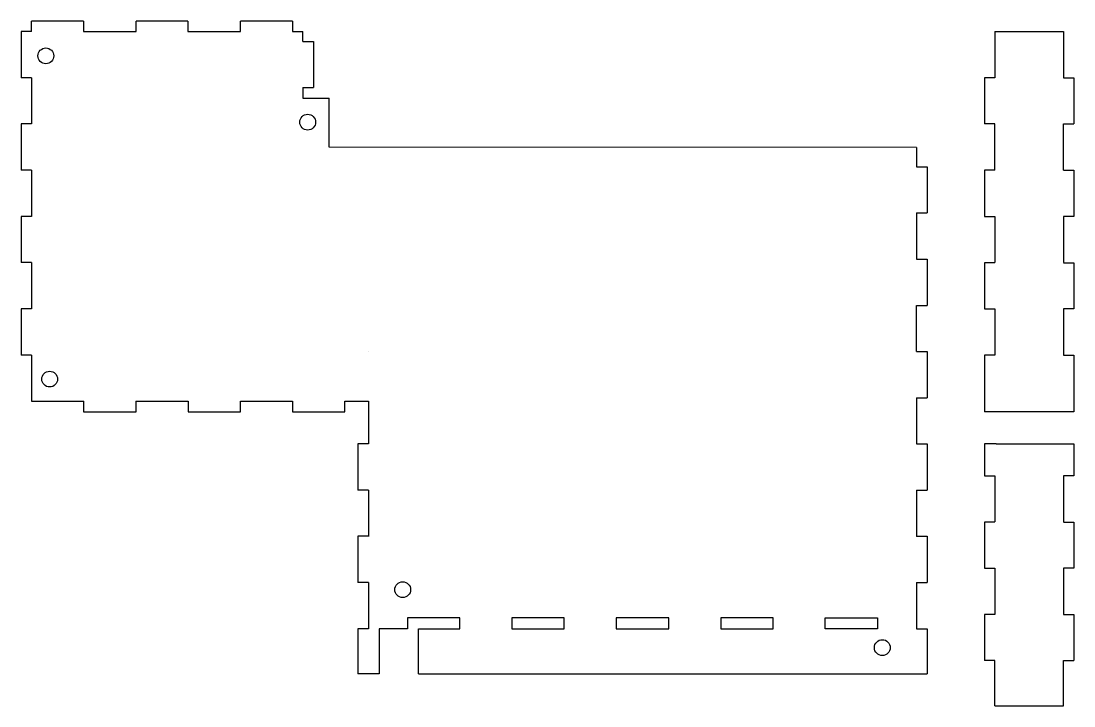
# Model space of a CAD drawing. Header units: millimetres. Extents: x -269 to 152, y -111 to 76.
# Drawn here: x -268.8 to -69, y -76.1 to 54 of the extents above; entities that cross this region are included whole.
import ezdxf

# ---------------------------------------------------------------- set-up
doc = ezdxf.new("R2010")
doc.units = ezdxf.units.MM
doc.layers.get('0').update_dxf_attribs({"color": 18, "lineweight": 25, "true_color": 0x000000})

msp = doc.modelspace()

# ---------------------------------------------------------------- linework, layer by layer
for p, q in [((-266.8, 52), (-266.8, 54)), ((-256.94, 54), (-266.8, 54)), ((-256.94, 54), (-256.94, 52)), ((-246.98, 52), (-246.98, 54)), ((-237.12, 54), (-246.98, 54)), ((-237.12, 54), (-237.12, 52)), ((-227.16, 52), (-227.16, 54)), ((-217.3, 54), (-227.16, 54)), ((-217.3, 54), (-217.3, 52)), ((-268.8, 52), (-268.8, 43.22)), ((-266.8, 52), (-268.8, 52)), ((-266.8, 51.98), (-266.8, 51.98)), ((-266.8, 51.98), (-266.8, 51.98)), ((-266.8, 51.98), (-266.8, 51.98)), ((-256.94, 52), (-246.98, 52)), ((-237.12, 52), (-227.16, 52)), ((-217.3, 52), (-215.3, 52)), ((-215.3, 50.14), (-215.3, 52)), ((-84, 52), (-71, 52)), ((-84, 52), (-84, 52)), ((-84, 52), (-84, 43.2)), ((-71, 52), (-71, 43.2)), ((-215.3, 50.14), (-213.3, 50.14)), ((-213.3, 50.14), (-213.3, 41.36)), ((-266.8, 43.22), (-268.8, 43.22)), ((-266.8, 43.2), (-266.8, 34.45)), ((-84, 43.2), (-86, 43.2)), ((-86, 43.2), (-86, 34.45)), ((-71, 43.2), (-69, 43.2)), ((-69, 43.2), (-69, 34.45)), ((-215.3, 41.36), (-215.3, 39.36)), ((-215.3, 41.36), (-213.3, 41.36)), ((-215.3, 39.36), (-210.32, 39.36)), ((-210.32, 30.04), (-210.32, 39.36)), ((-268.8, 34.45), (-268.8, 25.67)), ((-266.8, 34.45), (-268.8, 34.45)), ((-84, 34.45), (-86, 34.45)), ((-84, 25.65), (-84, 34.45)), ((-71, 34.45), (-69, 34.45)), ((-71, 25.65), (-71, 34.45)), ((-98.87, 30.01), (-210.32, 30.04)), ((-98.87, 30.01), (-98.87, 26.33)), ((-98.87, 26.33), (-96.87, 26.33)), ((-96.87, 26.33), (-96.87, 17.55)), ((-266.8, 25.67), (-268.8, 25.67)), ((-266.8, 25.68), (-266.8, 16.89)), ((-84, 25.65), (-86, 25.65)), ((-86, 25.65), (-86, 16.9)), ((-71, 25.65), (-69, 25.65)), ((-69, 25.65), (-69, 16.9)), ((-268.8, 16.9), (-268.8, 8.12)), ((-266.8, 16.9), (-268.8, 16.9)), ((-98.87, 17.56), (-98.87, 8.77)), ((-98.87, 17.55), (-96.87, 17.55)), ((-86, 16.9), (-84, 16.9)), ((-84, 16.9), (-84, 8.15)), ((-69, 16.9), (-71, 16.9)), ((-71, 16.9), (-71, 8.15)), ((-266.8, 8.12), (-268.8, 8.12)), ((-266.8, 8.12), (-266.8, -0.66)), ((-98.87, 8.78), (-96.87, 8.78)), ((-96.87, 8.78), (-96.87, 0)), ((-84, 8.1), (-86, 8.1)), ((-86, 8.1), (-86, -0.65)), ((-71, 8.1), (-69, 8.1)), ((-69, 8.1), (-69, -0.65)), ((-98.87, -8.77), (-98.87, 0)), ((-98.87, 0), (-96.87, 0)), ((-268.8, -0.65), (-268.8, -9.43)), ((-266.8, -0.65), (-268.8, -0.65)), ((-266.8, -0.65), (-268.8, -0.65)), ((-266.8, -0.66), (-266.8, -0.66)), ((-266.8, -0.66), (-266.8, -0.66)), ((-266.8, -0.66), (-266.8, -0.66)), ((-86, -0.65), (-84, -0.65)), ((-84, -0.65), (-84, -9.45)), ((-69, -0.65), (-71, -0.65)), ((-71, -0.65), (-71, -9.45)), ((-266.8, -9.43), (-268.8, -9.43)), ((-266.8, -9.45), (-266.8, -18.2)), ((-202.87, -8.77), (-202.87, -8.77)), ((-202.87, -8.77), (-202.87, -8.77)), ((-202.87, -8.77), (-202.87, -8.77)), ((-98.87, -8.76), (-96.87, -8.76)), ((-98.87, -8.77), (-98.87, -8.77)), ((-98.87, -8.77), (-98.87, -8.77)), ((-98.87, -8.77), (-98.87, -8.77)), ((-96.87, -8.76), (-96.87, -17.54)), ((-84, -9.45), (-86, -9.45)), ((-86, -9.45), (-86, -20.2)), ((-71, -9.45), (-69, -9.45)), ((-69, -9.45), (-69, -20.2)), ((-98.87, -17.54), (-96.87, -17.54)), ((-98.87, -17.55), (-98.87, -26.31)), ((-266.8, -18.2), (-256.9, -18.2)), ((-256.92, -18.2), (-256.92, -20.2)), ((-247, -18.2), (-237.09, -18.2)), ((-246.98, -20.2), (-246.98, -18.2)), ((-237.1, -18.2), (-237.1, -20.2)), ((-227.18, -18.2), (-217.27, -18.2)), ((-227.16, -20.2), (-227.16, -18.2)), ((-217.28, -18.2), (-217.28, -20.2)), ((-207.36, -18.2), (-202.87, -18.2)), ((-207.34, -20.2), (-207.34, -18.2)), ((-202.87, -18.2), (-202.87, -26.31)), ((-256.92, -20.2), (-246.98, -20.2)), ((-237.1, -20.2), (-227.16, -20.2)), ((-217.28, -20.2), (-207.34, -20.2)), ((-69, -20.2), (-86, -20.2)), ((-204.87, -26.31), (-204.87, -35.09)), ((-202.87, -26.31), (-204.87, -26.31)), ((-98.87, -26.31), (-96.87, -26.31)), ((-96.87, -26.31), (-96.87, -35.09)), ((-86, -26.29), (-86, -32.37)), ((-83.79, -26.29), (-86, -26.29)), ((-83.79, -26.29), (-69, -26.29)), ((-69, -26.29), (-69, -32.37)), ((-86, -32.37), (-84, -32.37)), ((-86, -32.37), (-86, -32.37)), ((-84, -32.37), (-84, -41.12)), ((-69, -32.37), (-71, -32.37)), ((-71, -32.37), (-71, -41.12)), ((-202.87, -35.09), (-204.87, -35.09)), ((-202.87, -35.09), (-202.87, -43.87)), ((-98.87, -35.09), (-98.87, -43.87)), ((-98.87, -35.09), (-96.87, -35.09)), ((-84, -41.17), (-86, -41.17)), ((-86, -41.17), (-86, -49.92)), ((-71, -41.17), (-69, -41.17)), ((-69, -41.17), (-69, -49.92)), ((-204.87, -43.86), (-204.87, -52.64)), ((-202.87, -43.86), (-204.87, -43.86)), ((-98.87, -43.86), (-96.87, -43.86)), ((-96.87, -43.86), (-96.87, -52.64)), ((-86, -49.92), (-84, -49.92)), ((-84, -49.92), (-84, -58.72)), ((-69, -49.92), (-71, -49.92)), ((-71, -49.92), (-71, -58.72)), ((-202.87, -52.64), (-204.87, -52.64)), ((-202.87, -52.63), (-202.87, -61.42)), ((-98.87, -52.63), (-98.87, -61.42)), ((-98.87, -52.64), (-96.87, -52.64)), ((-185.53, -59.37), (-195.49, -59.37)), ((-195.49, -59.37), (-195.49, -61.43)), ((-185.53, -61.43), (-185.53, -59.37)), ((-165.71, -59.37), (-175.67, -59.37)), ((-175.67, -59.37), (-175.67, -61.43)), ((-165.71, -61.43), (-165.71, -59.37)), ((-145.89, -59.37), (-155.85, -59.37)), ((-155.85, -59.37), (-155.85, -61.43)), ((-145.89, -61.43), (-145.89, -59.37)), ((-126.07, -59.37), (-136.03, -59.37)), ((-136.03, -59.37), (-136.03, -61.43)), ((-126.07, -61.43), (-126.07, -59.37)), ((-116.21, -59.37), (-106.25, -59.37)), ((-116.21, -61.43), (-116.21, -59.37)), ((-106.25, -59.37), (-106.25, -61.43)), ((-84, -58.72), (-86, -58.72)), ((-86, -58.72), (-86, -67.47)), ((-71, -58.72), (-69, -58.72)), ((-69, -58.72), (-69, -67.47)), ((-204.87, -61.41), (-204.87, -70)), ((-202.87, -61.41), (-204.87, -61.41)), ((-195.49, -61.43), (-200.87, -61.43)), ((-200.87, -61.43), (-200.87, -70)), ((-193.37, -61.43), (-185.53, -61.43)), ((-193.37, -70), (-193.37, -61.43)), ((-175.67, -61.43), (-165.71, -61.43)), ((-155.85, -61.43), (-145.89, -61.43)), ((-136.03, -61.43), (-126.07, -61.43)), ((-106.25, -61.43), (-116.21, -61.43)), ((-98.87, -61.41), (-96.87, -61.41)), ((-96.87, -61.41), (-96.87, -70)), ((-84, -67.47), (-86, -67.47)), ((-86, -67.47), (-86, -67.47)), ((-84, -76.08), (-84, -67.47)), ((-71, -67.47), (-69, -67.47)), ((-71, -76.08), (-71, -67.47)), ((-200.87, -70), (-204.87, -70)), ((-193.37, -70), (-96.87, -70)), ((-84, -76.08), (-71, -76.08))]:
    msp.add_line(p, q)
for centre in [(-264.1, 47.38), (-214.4, 34.8), (-263.37, -14), (-196.37, -54), (-105.37, -65)]:
    msp.add_circle(centre, 1.5)

doc.saveas('drawing.dxf')
